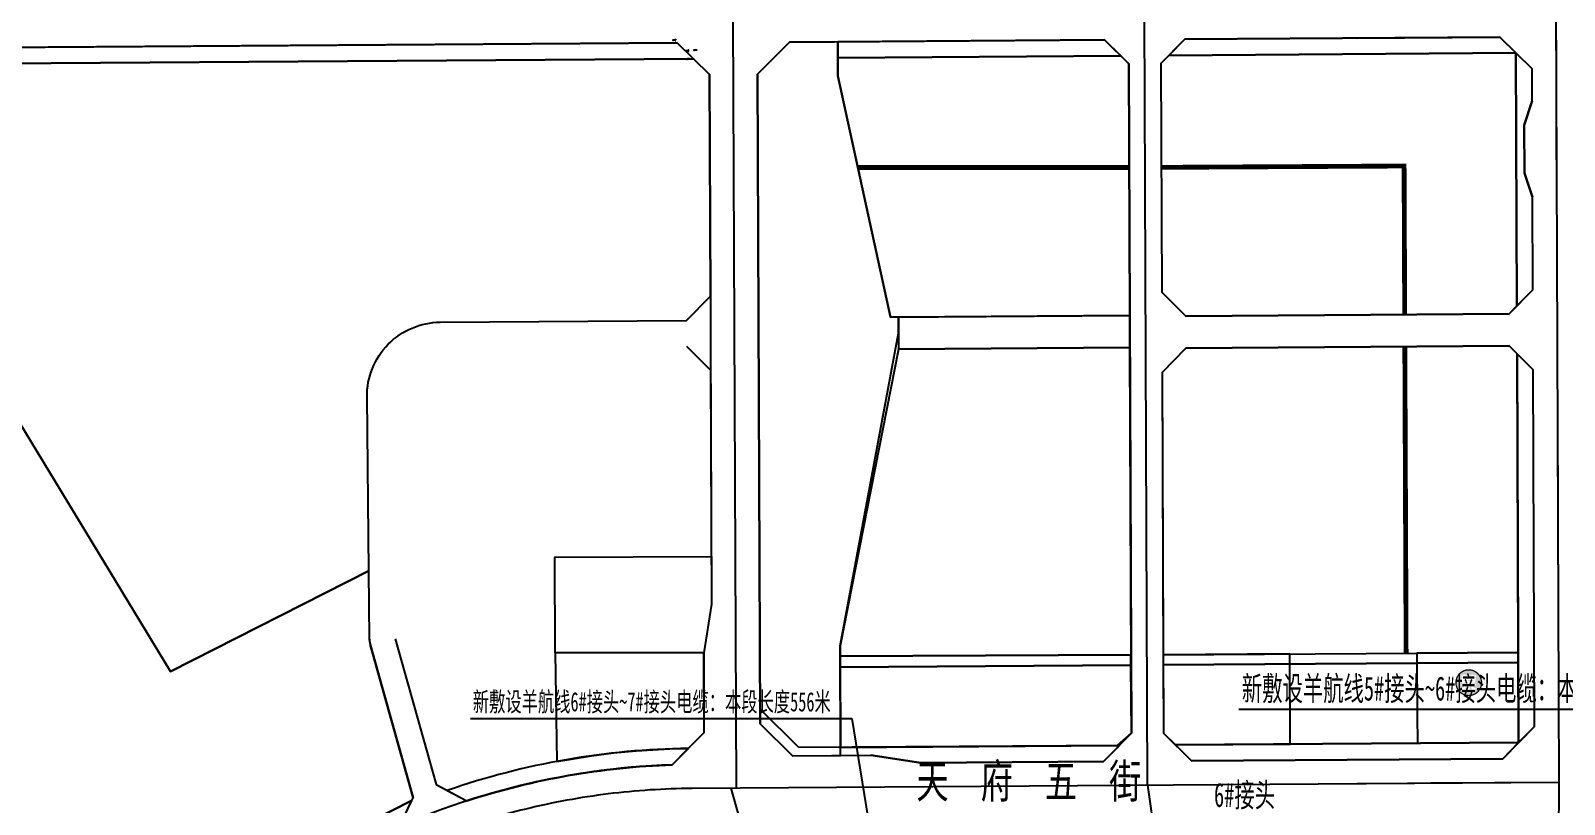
# Model space of a CAD drawing. Header units: inches. Extents: x 14633 to 228805, y -943 to 210487.
# Drawn here: x 215527 to 216483, y 205389 to 205872 of the extents above; entities that cross this region are included whole.
import ezdxf

# ---------------------------------------------------------------- set-up
doc = ezdxf.new("R2010")
doc.units = ezdxf.units.IN
doc.header["$LTSCALE"] = 10
doc.header["$MEASUREMENT"] = 0
doc.linetypes.add('CENTER', pattern=[2, 1.25, -0.25, 0.25, -0.25])
doc.linetypes.add('DASHED', pattern=[0.75, 0.5, -0.25])
for name, color, linetype in [('0符号', 7, 'Continuous'), ('110kV羊航线现状', 7, 'Continuous'), ('1道路中线', 7, 'CENTER'), ('1道路名称', 7, 'Continuous'), ('1道路红线', 7, 'Continuous'), ('80m线', 7, 'DASHED'), ('B-C2', 220, 'Continuous'), ('B-G12', 102, 'Continuous'), ('B-R21', 51, 'Continuous'), ('B-R22', 21, 'Continuous'), ('Error_Layer', 7, 'Continuous'), ('LU_社区配套', 31, 'Continuous'), ('ZDH', 1, 'Continuous')]:
    doc.layers.add(name, color=color, linetype=linetype)
doc.styles.add('GTF_XW', font='', dxfattribs={"width": 0.85})
doc.styles.add('HZ', font='rs.shx', dxfattribs={"width": 0.8, "bigfont": 'hztxt.shx'})
doc.styles.add('宋体', font='', dxfattribs={"width": 0.9})
doc.styles.get('GTF_XW').set_extended_font_data('SimSun')
doc.styles.get('宋体').set_extended_font_data('SimSun')

# ---------------------------------------------------------------- blocks, each defined once
blk = doc.blocks.new('R-农贸市场')
h = blk.add_hatch(color=7)
h.paths.add_polyline_path([(2.718849657875694, -2.933914882519161, 0.009785539440899587), (2.831574044748663, -2.825276699564938, 102.1916069154491)])
h.paths.add_polyline_path([(0.9390161916741135, 2.336235273533816), (0.9390161916741135, 2.516866480719386), (1.661541020416394, 2.5168664807195), (1.661541020416394, 2.33623527353393), (2.3041143312239, 2.33623527353393), (2.3041143312239, 1.767691145999038), (1.661541020416394, 1.767691145999038), (1.661541020416394, 1.587059938813468), (0.9390161916741135, 1.587059938813468), (0.9390161916741135, 1.767691145999038), (-1.015354246726929, 1.767691145999038), (-1.015354246726929, 1.587059938813582), (-1.740840242800004, 1.587059938813582), (-1.740840242800004, 1.767691145999038), (-2.324190206989442, 1.767691145999038), (-2.324190206989442, 2.336235273534044), (-1.740840242800004, 2.336235273534044), (-1.740840242800004, 2.516866480719614), (-1.015354246726929, 2.5168664807195), (-1.015354246726929, 2.336235273533816)], flags=16)
h.paths.add_polyline_path([(1.383191291310709, 1.427156902944375), (1.575667167819915, 1.495263751555399), (1.60527884112912, 1.530797759526308), (2.3041143312239, 1.530797759526308), (2.265619155922195, 1.287982038391533), (2.188628805318444, 1.104389663875168), (2.114599622045603, 1.018515811278689), (1.951735418845487, 0.926719624020393), (1.732609036357985, 0.8882244487185744), (-2.262005693040237, 0.8852632813876653), (-2.262005693040237, 1.427156902944375)], flags=16)
h.paths.add_polyline_path([(0.09508350236455954, 0.698709739540277), (0.09508350236455954, 0.5802630463039122), (0.213530195601038, 0.4973503610384569), (0.515569263353882, 0.4973503610384569), (0.515569263353882, 0.01764125343095202), (-0.1891885614031708, 0.01764125343083833), (-0.4260819478757867, 0.05021409407083866), (-0.5682179797593108, 0.1449714486599305), (-0.6126354897230613, 0.295990982536523), (-0.6126354897230613, 0.698709739540277)], flags=16)
h.paths.add_polyline_path([(-1.415111836399774, 0.698709739540277), (-1.415111836399774, 0.5802630463039122), (-1.296665143163409, 0.4973503610384569), (-1.015354246726929, 0.4973503610384569), (-1.015354246726929, 0.01764125343095202), (-1.699383900167732, 0.01764125343095202), (-1.936277286640006, 0.05021409407083866), (-2.078413318523758, 0.1449714486600442), (-2.122830828487508, 0.295990982536523), (-2.122830828487508, 0.698709739540277)], flags=16)
h.paths.add_polyline_path([(0.9182880203577497, 0.4973503610384569), (1.217365920779798, 0.4973503610384569), (1.321006777361617, 0.5802630463039122), (1.321006777361617, 0.698709739540277), (2.025764602118329, 0.698709739540277), (2.025764602118329, 0.295990982536523), (1.978385924823783, 0.1420102813292488), (1.833288725609123, 0.04725292674004322), (1.605278841129461, 0.01764125343083833), (0.9182880203577497, 0.01764125343095202)], flags=16)
h.paths.add_polyline_path([(0.3527050601538804, -0.08599960315098087), (0.3527050601537667, -0.3258541569547333), (2.286347327238445, -0.3258541569547333), (2.286347327238445, -0.8884759498276935), (0.3527050601537667, -0.8884759498276935), (0.3527050601538804, -2.117360392155661), (-0.3698197685883997, -2.117360392155661), (-0.3698197685883997, -0.8884759498276935), (-2.303462035672965, -0.8884759498276935), (-2.303462035672965, -0.3258541569547333), (-0.3698197685883997, -0.3258541569547333), (-0.3698197685883997, -0.08599960315098087)], flags=16)
h.paths.add_polyline_path([(-0.7162763463048805, -1.110563499645991), (-0.9768590714251104, -1.830127161057476), (-1.08049992800693, -1.972263192941114), (-1.252247633199886, -2.055175878206569), (-1.477296350348411, -2.081826384184751), (-2.1850153424366, -2.081826384184751), (-2.1850153424366, -1.554738599282587), (-1.740840242800004, -1.554738599282587), (-1.628315884225458, -1.483670583340995), (-1.477296350348979, -1.110563499645991)], flags=16)
h.paths.add_polyline_path([(0.6754722992230882, -1.110563499645991), (1.439453470598096, -1.110563499645991), (1.543094327179915, -1.394835563413494), (1.667463355078212, -1.531049260635427), (1.70299736304969, -1.534010427966336), (2.126444291369353, -1.534010427966223), (2.126444291369353, -2.081826384184751), (1.341734948677868, -2.081826384184751), (1.131492068183206, -2.046292376213728), (0.9804725343069549, -1.936729184970091), (0.8975598490413859, -1.776826149100657)], flags=16)
at = {"color": 7, "const_width": 0.4}
blk.add_lwpolyline([(2.831574044748663, -2.825276699564938, 102.191606915449), (2.718849657875694, -2.933914882519161, 0.009785539440899585)], format="xyb", close=True, dxfattribs=at)

msp = doc.modelspace()

# ---------------------------------------------------------------- linework, layer by layer
at = {"layer": '110kV羊航线现状', "color": 0}
for p, q in [((215801.0209019824, 205443.0329118159), (216038.7763333192, 205443.0329118159)), ((216038.7763333192, 205443.0329118159), (216050.2202294959, 205372.5258006164, 0.107)), ((216280.0650066007, 205448.6991789026), (216577.2592957717, 205448.6991789026))]:
    msp.add_line(p, q, dxfattribs=at)
at = {"layer": '1道路中线', "color": 8, "ltscale": 50}
for p, q in [((217378.8036152917, 205609.6399382306), (216478.8166302185, 205604.26192995)), ((216479.614347979, 205403.1148500783), (216474.6462348838, 204892.5280056383)), ((216479.614347979, 205403.1148500783), (216474.6462348838, 204892.5280056383)), ((216479.614347979, 205403.1148500783), (216474.6462348838, 204892.5280056383)), ((216479.614347979, 205403.1148500783), (216474.6462348838, 204892.5280056383)), ((216479.614347979, 205403.1148500783), (216474.6462348838, 204892.5280056383)), ((216479.614347979, 205403.1148500783), (216474.6462348838, 204892.5280056383)), ((216479.614347979, 205403.1148500783), (216479.614347979, 205403.1148500783)), ((216479.614347979, 205403.1148500783), (216479.614347979, 205403.1148500783)), ((215963.32968747, 205399.4918935303), (216248.6729381853, 204382.1754369397))]:
    msp.add_line(p, q, dxfattribs=at)
for points in [[(215966.8286101196, 205399.5164467384), (215964.9250423296, 205879.5071417603), (215962.9472618689, 206378.2107986133), (215960.9600544647, 206879.2914893473)], [(216223.2214790493, 205401.3156484084), (216221.3179070397, 205881.3074074183), (216220.2480328859, 206151.0795906544), (216219.339163986, 206380.2537851659), (216217.3539825957, 206880.8236100241)], [(216473.7478950035, 206882.3557336321), (216475.7310659882, 206382.2968322065), (216475.7310661031, 206382.2967717186), (216479.614347979, 205403.1148500786)], [(216477.3904295082, 205963.8829919236), (216479.614347979, 205403.1148500786)], [(216477.3904295082, 205963.8829919236), (216479.614347979, 205403.1148500786)], [(216477.3904295082, 205963.8829919236), (216479.614347979, 205403.1148500786)], [(216477.3904295082, 205963.8829919236), (216479.614347979, 205403.1148500786)], [(216477.3904295082, 205963.8829919236), (216479.614347979, 205403.1148500786)], [(216479.614347979, 205403.1148500786), (216479.614347979, 205403.1148500783), (215939.2058464523, 205399.3226077962)], [(216479.614347979, 205403.1148500786), (216479.614347979, 205403.1148500783), (216353.621620634, 205402.2307134547)], [(216479.614347979, 205403.1148500786), (216479.614347979, 205403.1148500783), (216353.621620634, 205402.2307134547)], [(216479.614347979, 205403.1148500786), (216479.614347979, 205403.1148500783), (216353.621620634, 205402.2307134547)], [(216479.614347979, 205403.1148500786), (216479.614347979, 205403.1148500783), (216353.621620634, 205402.2307134547)], [(216479.614347979, 205403.1148500786), (216479.614347979, 205403.1148500783), (216399.781046031, 205402.5546308695)], [(217379.5976625531, 205409.4303591221), (216479.614347979, 205403.1148500783)], [(216223.2214790493, 205401.3156484084), (216296.7488010758, 204881.735231799)]]:
    msp.add_lwpolyline(points, dxfattribs=at)
msp.add_arc((215942.3635817702, 204949.3336871463), 449.9999999999994, 90.40205864823078, 117.0409605240907, dxfattribs=at)
at = {"layer": '1道路红线', "color": 8}
for p, q in [((215346.4067494517, 205860.1638885479), (215929.9853739952, 205864.2614245517)), ((215346.4067494517, 205860.1638885479), (215929.9853739952, 205864.2614245517)), ((215929.9853739952, 205864.2614245517), (215950.0640940139, 205844.4019685332)), ((215929.9853739952, 205864.2614245517), (215950.0640940139, 205844.4019685332)), ((215980.0635820419, 205844.6126565334), (215999.9837100604, 205864.7529445522)), ((215999.9837100604, 205864.7529445522), (216196.3779502433, 205866.1318885535)), ((216196.3779502433, 205866.1318885535), (216211.4370222573, 205851.2372965396)), ((216231.436638276, 205851.3778405397), (216246.3767982899, 205866.4829925538)), ((216246.3767982899, 205866.4829925538), (216442.7710384728, 205867.8619365551)), ((216353.621620634, 205867.235991238), (216442.7710384728, 205867.8619365551)), ((216442.7710384728, 205867.8619365551), (216462.8498864915, 205848.0026085366)), ((216442.7710384728, 205867.8619365551), (216462.8498864915, 205848.0026085366)), ((216211.4370222573, 205851.2372965396), (216213.0928302589, 205433.7453281508)), ((215950.0640940139, 205844.4019685332), (215951.3731209296, 205514.3314964071)), ((215950.0640940139, 205844.4019685332), (215950.6122253816, 205706.1909224815)), ((215981.6697367924, 205439.6214252758), (215980.0635820419, 205844.6126565334)), ((216462.9292464915, 205828.002736518), (216462.8498864915, 205848.0026085366)), ((216462.9292464915, 205828.002736518), (216462.8498864915, 205848.0026085366)), ((216462.9292464915, 205828.002736518), (216457.988702487, 205812.982960504)), ((216462.9292464915, 205828.002736518), (216457.988702487, 205812.982960504)), ((216457.988702487, 205812.982960504), (216458.1077424871, 205782.983216476)), ((216457.988702487, 205812.982960504), (216458.1077424871, 205782.983216476)), ((216458.1077424871, 205782.983216476), (216463.1671984918, 205768.0032484621)), ((216458.1077424871, 205782.983216476), (216463.1671984918, 205768.0032484621)), ((215935.7176512524, 205691.1318040928), (215950.6122253816, 205706.1909224815)), ((215935.6894663101, 205675.1312118978), (215950.7946562581, 205660.1910696126)), ((215950.7946562581, 205660.1910696126), (215951.3731209296, 205514.3314964071)), ((215738.1487687436, 205492.4605236054), (215738.1487687436, 205492.4605236054)), ((215738.7058003778, 205488.4376806272), (215765.3239866946, 205393.5375247033)), ((215754.1478903862, 205492.6281740273), (215779.6239481258, 205401.799977732)), ((215946.690456544, 205434.3126535733), (215926.7712202658, 205414.0721923971)), ((215946.690456544, 205434.3126535733), (215926.7712202658, 205414.0721923971)), ((216213.0928302589, 205433.7453281508), (216195.6625582426, 205416.1226721344)), ((216195.6626221099, 205416.1226272435), (216213.0927895377, 205433.7452904439)), ((216233.0923902321, 205433.8856348892), (216250.6613610771, 205416.5085733247)), ((216233.0924462775, 205433.8856161509), (216250.6613422939, 205416.5085921347)), ((216464.475870493, 205438.0093921548), (216444.5556144745, 205417.869232136)), ((216464.475843764, 205438.0093863428), (216444.5556524179, 205417.8691998282)), ((216464.475843764, 205438.0093863428), (216444.555652418, 205417.8691998282)), ((216195.6625582426, 205416.1226721344), (216081.7482691838, 205415.3232862801)), ((216444.5556144745, 205417.869232136), (216250.6613422939, 205416.5085921347)), ((216444.555652418, 205417.8691998282), (216353.621620634, 205417.2310827755)), ((215779.6239481258, 205401.799977732), (215798.7008648361, 205391.5847739319))]:
    msp.add_line(p, q, dxfattribs=at)
for points in [[(216353.621620634, 205867.235991238), (216442.7710384728, 205867.8619365551)], [(216353.621620634, 205867.235991238), (216442.7710384728, 205867.8619365551)], [(216353.621620634, 205867.235991238), (216442.7710384728, 205867.8619365551)], [(216399.781046031, 205867.5600906754), (216442.7710384728, 205867.8619365551)], [(216442.7710384728, 205867.8619365551), (216462.8498864915, 205848.0026085366)], [(216442.7710384728, 205867.8619365551), (216462.8498864915, 205848.0026085366)], [(216442.7710384728, 205867.8619365551), (216462.8498864915, 205848.0026085366)], [(216442.7710384728, 205867.8619365551), (216462.8498864915, 205848.0026085366)], [(216231.436638276, 205851.3778405397), (216232.0023427328, 205708.7373921699)], [(216462.9292464915, 205828.002736518), (216462.8498864915, 205848.0026085366)], [(216462.9292464915, 205828.002736518), (216462.8498864915, 205848.0026085366)], [(216462.9292464915, 205828.002736518), (216462.8498864915, 205848.0026085366)], [(216462.9292464915, 205828.002736518), (216462.8498864915, 205848.0026085366)], [(216462.9292464915, 205828.002736518), (216457.988702487, 205812.982960504)], [(216462.9292464915, 205828.002736518), (216457.988702487, 205812.982960504)], [(216462.9292464915, 205828.002736518), (216457.988702487, 205812.982960504)], [(216462.9292464915, 205828.002736518), (216457.988702487, 205812.982960504)], [(216457.988702487, 205812.982960504), (216458.1077424871, 205782.983216476)], [(216457.988702487, 205812.982960504), (216458.1077424871, 205782.983216476)], [(216457.988702487, 205812.982960504), (216458.1077424871, 205782.983216476)], [(216457.988702487, 205812.982960504), (216458.1077424871, 205782.983216476)], [(216458.1077424871, 205782.983216476), (216463.1671984918, 205768.0032484621)], [(216458.1077424871, 205782.983216476), (216463.1671984918, 205768.0032484621)], [(216458.1077424871, 205782.983216476), (216463.1671984918, 205768.0032484621)], [(216463.3961528258, 205710.2702767663), (216463.1671984918, 205768.0032484621)], [(216463.3961528258, 205710.2702767663), (216463.1671984918, 205768.0032484621)], [(216463.3961528258, 205710.2702767663), (216463.1671984918, 205768.0032484621)], [(216463.3961528258, 205710.2702767663), (216448.5015786874, 205695.2111606988), (216247.1075518684, 205693.7972335923), (216232.0023619312, 205708.7373731812)], [(216232.2006653493, 205658.7375331695), (216247.0952394679, 205673.7966542543), (216448.5941889287, 205675.2113179913), (216463.5944395199, 205660.2704366372)], [(216464.475870493, 205438.0093921548), (216463.5944395199, 205660.2704366372)], [(216464.475870493, 205438.0093921548), (216463.5944395199, 205660.2704366372)], [(216464.475870493, 205438.0093921548), (216463.5944395199, 205660.2704366372)], [(216232.2006396262, 205658.7375071621), (216233.0923902321, 205433.8856348892)], [(215951.3731209296, 205514.3314964071), (215946.494084313, 205483.828538511)], [(215946.690456544, 205434.3126535733), (215946.494084313, 205483.828538511)], [(215946.690456544, 205434.3126535733), (215946.494084313, 205483.828538511)], [(216001.7485016172, 205419.7619846986), (215981.6696777943, 205439.6214836295)], [(216464.475843764, 205438.0093863428), (216444.555652418, 205417.8691998282)], [(216464.475843764, 205438.0093863428), (216444.555652418, 205417.8691998282)], [(216464.475843764, 205438.0093863428), (216444.555652418, 205417.8691998282)], [(216001.7485016172, 205419.7619846986), (216050.6154619505, 205420.1049018671)], [(216081.7485016172, 205415.3232505812), (216050.6154619505, 205420.1049018671)], [(216444.555652418, 205417.8691998282), (216353.621620634, 205417.2310827755)], [(216444.555652418, 205417.8691998282), (216353.621620634, 205417.2310827755)], [(216444.555652418, 205417.8691998282), (216353.621620634, 205417.2310827755)]]:
    msp.add_lwpolyline(points, dxfattribs=at)
msp.add_lwpolyline([(215926.7712202658, 205414.0721923971, 0.1100448968967663), (215730.9618590569, 205363.5006964962)], format="xyb", dxfattribs=at)
for centre, radius, start, end in [((215749.3987224548, 205491.9682859404), 11.26071740268677, 177.4946418379887, 198.2722686318349), ((215942.3635817702, 204949.3336871463), 464.9999999999945, 91.92160001940391, 107.9960892838407)]:
    msp.add_arc(centre, radius, start, end, dxfattribs=at)
at = {"layer": '80m线', "color": 8, "ltscale": 150, "const_width": 3, "flags": 128}
for points in [[(216211.693849285, 205786.4814666161), (216042.5453501948, 205786.5016231193)], [(216231.6935785267, 205786.5934230847), (216231.6935785267, 205786.5934230847), (216383.0894240033, 205787.4409217692), (216383.4744774586, 205694.9404710985)], [(216383.5585050758, 205674.7547219455), (216384.3537204057, 205483.7220863667), (216384.3537204057, 205483.7220863667)]]:
    msp.add_lwpolyline(points, dxfattribs=at)
at = {"layer": 'B-C2', "color": 8}
msp.add_lwpolyline([(215447.7428087824, 205746.0472584657), (215447.0068069516, 205850.8699947861), (215346.446429155, 205850.1639206579), (215346.4662694518, 205845.1638245339), (215260.6611389101, 205844.5614569092), (215256.5900698715, 205835.555993733), (215259.5769424195, 205786.2350730373), (215551.5785233536, 205305.1702100361), (215579.2790872639, 205297.3051796054), (215726.41558545, 205372.4075139014), (215764.5274433165, 205391.8608074446), (215765.3239866946, 205393.5375247033), (215738.7058003778, 205488.4376806272), (215738.1487687436, 205492.4605236054), (215737.7035437662, 205534.9489855627), (215613.9686167396, 205472.1945953631)], close=True, dxfattribs=at)
at = {"layer": 'B-G12', "color": 8}
for points in [[(215764.5274433165, 205391.8608074447), (215726.41558545, 205372.4075139014), (215579.2790872639, 205297.3051796054), (215551.5785233536, 205305.1702100361), (215259.5769424195, 205786.2350730373), (215256.5900698715, 205835.555993733), (215260.6611296843, 205844.5614365012), (215274.266544095, 205874.6576123781), (215257.7527089299, 205874.5417729732), (215241.3931751833, 205838.3534456969), (215243.5322264204, 205803.0322276893), (215269.476360502, 205760.2899546244), (215280.7686541473, 205732.0500760875), (215545.0682597559, 205296.6234011186), (215573.2596335947, 205288.6190148597), (215617.7937206216, 205311.3503828934), (215646.7873096411, 205320.535795011), (215730.9618590567, 205363.5006964961, -0.01540461567437847), (215756.8651708819, 205375.7317869989)], [(215926.7712202658, 205414.0721923971), (215936.8382332993, 205424.3015497689, 0.08079548667264357), (215786.5957294214, 205398.0667661305), (215798.7008648361, 205391.5847739319, -0.0702534293837518)]]:
    msp.add_lwpolyline(points, format="xyb", close=True, dxfattribs=at)
for points in [[(215929.9853739952, 205864.2614245517), (215446.9365947329, 205860.8697482953), (215447.0068069516, 205850.8699947861), (215940.0247622909, 205854.331668565)], [(215981.6697367924, 205439.6214252758), (216001.7485016172, 205419.7619846986), (216031.7480556643, 205419.9725024403), (216031.4772626454, 205488.2528459736), (216067.969657988, 205683.261553463), (216067.8994527151, 205693.261307021), (216062.9041331617, 205693.2262363794), (216030.0677181377, 205843.6688888447), (216029.9832655183, 205864.9635806024), (215999.9837100604, 205864.7529445522), (215980.0635820419, 205844.6126565334)], [(216206.417360615, 205856.2021318323), (216196.3779502433, 205866.1318885535), (216029.9832655183, 205864.9635806024), (216030.0229243922, 205854.9636125689)], [(216452.810555462, 205857.9321805825), (216442.7710384728, 205867.8619365551), (216246.3767982899, 205866.4829925538), (216236.416613825, 205856.412812563)], [(216462.9292464916, 205828.002736518), (216462.8498864915, 205848.0026085366), (216452.810555462, 205857.9321805825), (216453.4360099468, 205700.20010314), (216463.3961528258, 205710.2702767663), (216463.1671984918, 205768.0032484621), (216458.1077424871, 205782.983216476), (216457.988702487, 205812.982960504)], [(216212.1388755441, 205674.2734758853), (216212.0595541282, 205694.2734118896), (216067.969657988, 205693.2617999112), (216067.969657988, 205673.2613070149)], [(216463.5944395199, 205660.2704366372), (216453.5547034189, 205670.2704366372), (216454.5158276072, 205427.9393734799), (216464.475870493, 205438.0093921548)], [(216005.8491820659, 205424.7908602768), (215981.6335658966, 205448.7419011435), (215981.6697367924, 205439.6214252758), (216001.7485016172, 205419.7619846986), (216050.6154619505, 205420.1049018671), (216081.7482691838, 205415.3232862801), (216195.6625582426, 205416.1226721344), (216205.6226685966, 205426.1927157051)], [(216444.5556144745, 205417.869232136), (216454.5158029776, 205427.939373307), (216240.6219052643, 205426.43838728), (216250.6613422939, 205416.5085921347)]]:
    msp.add_lwpolyline(points, close=True, dxfattribs=at)
at = {"layer": 'B-R21', "color": 8}
msp.add_lwpolyline([(215950.0640940139, 205844.4019685332), (215940.0247622909, 205854.331668565), (215447.0068069516, 205850.8699947861), (215447.7428087824, 205746.0472584657), (215613.9686167396, 205472.1945953631), (215737.7035437662, 205534.9489855627), (215736.5652980032, 205643.5734209654, -0.415226679299), (215782.2398284704, 205690.0542822948), (215935.7176512524, 205691.1318040928), (215950.6122253816, 205706.1909224815)], format="xyb", close=True, dxfattribs=at)
for points in [[(216062.9041331617, 205693.2262363794), (216212.0595541282, 205694.2734118896), (216211.4370222573, 205851.2372965396), (216206.417360615, 205856.2021318323), (216030.0229243922, 205854.9636125689), (216030.0677181377, 205843.6688888447)], [(216236.416613825, 205856.412812563), (216231.436638276, 205851.3778405397), (216232.0023619312, 205708.7373731812), (216247.1075518684, 205693.7972335923), (216448.5015786874, 205695.2111606988), (216453.4360099468, 205700.20010314), (216452.8104845049, 205857.9321800843)], [(216212.1388755441, 205674.2734758853), (216067.969657988, 205673.2613070149), (216031.4772626454, 205488.2528459736), (216031.5026138735, 205481.860544674), (216212.8991480906, 205482.5799452009)], [(216247.0952394679, 205673.7966542543), (216232.2006653493, 205658.7375331695), (216232.8791798674, 205482.6591213483), (216454.275795692, 205484.1902654934), (216453.5547034189, 205670.2704366372), (216448.5941889287, 205675.2113179913)]]:
    msp.add_lwpolyline(points, close=True, dxfattribs=at)
at = {"layer": 'B-R22', "color": 8}
for points in [[(215951.2555525432, 205543.9763053427), (215951.3731209296, 205514.3314964071), (215946.494084313, 205483.828538511), (215853.806346943, 205483.8513824681), (215853.5694338767, 205543.5888918374)], [(215853.806346943, 205483.8513824681), (215854.8176008064, 205416.1963020739), (215876.4672339886, 205419.7406081721), (215890.1561344358, 205421.4558984887), (215904.2984403377, 205422.8060147513), (215918.2871239333, 205423.7231096443), (215925.2517373296, 205424.02536053), (215936.8382332997, 205424.3015497689), (215946.690456544, 205434.3126535733), (215946.7315246225, 205483.8283415791)], [(216212.7694718787, 205482.579430918), (216031.5026138735, 205481.860544674), (216031.7282260935, 205424.972520214), (216204.3689223579, 205426.1840146772), (216213.0928302452, 205433.7453316009)], [(216311.7937542706, 205483.2215032114), (216232.8990060422, 205482.6592626388), (216233.0924464236, 205433.8855793114), (216240.6218841136, 205426.4383871316), (216312.0993165034, 205426.9350770104)], [(216454.2927176849, 205484.1927331681), (216390.9870149567, 205483.7686345982), (216391.3114948869, 205445.1521164909), (216391.4742092307, 205427.4704411107), (216454.5157270023, 205427.9393727739)]]:
    msp.add_lwpolyline(points, close=True, dxfattribs=at)
at = {"layer": 'Error_Layer', "color": 8}
for points in [[(215764.5274433165, 205391.8608074447), (215726.41558545, 205372.4075139014), (215579.2790872639, 205297.3051796054), (215551.5785233536, 205305.1702100361), (215259.5769424195, 205786.2350730373), (215256.5900698715, 205835.555993733), (215260.6611296843, 205844.5614365012), (215274.266544095, 205874.6576123781), (215257.7527089299, 205874.5417729732), (215241.3931751833, 205838.3534456969), (215243.5322264204, 205803.0322276893), (215269.476360502, 205760.2899546244), (215280.7686541473, 205732.0500760875), (215545.0682597559, 205296.6234011186), (215573.2596335947, 205288.6190148597), (215617.7937206216, 205311.3503828934), (215646.7873096411, 205320.535795011), (215730.9618590567, 205363.5006964961, -0.01540461567437847), (215756.8651708819, 205375.7317869989)], [(215950.0640940139, 205844.4019685332), (215940.0247622909, 205854.331668565), (215447.0068069516, 205850.8699947861), (215447.7428087824, 205746.0472584657), (215613.9686167396, 205472.1945953631), (215737.7035437662, 205534.9489855627), (215736.5652980032, 205643.5734209654, -0.415226679299), (215782.2398284704, 205690.0542822948), (215935.7176512524, 205691.1318040928), (215950.6122253816, 205706.1909224815)], [(215926.7712202658, 205414.0721923971), (215936.8382332993, 205424.3015497689, 0.08079548667264357), (215786.5957294214, 205398.0667661305), (215798.7008648361, 205391.5847739319, -0.0702534293837518)]]:
    msp.add_lwpolyline(points, format="xyb", close=True, dxfattribs=at)
for points in [[(215929.9853739952, 205864.2614245517), (215446.9365947329, 205860.8697482953), (215447.0068069516, 205850.8699947861), (215940.0247622909, 205854.331668565)], [(215981.6697367924, 205439.6214252758), (216001.7485016172, 205419.7619846986), (216031.7480556643, 205419.9725024403), (216031.4772626454, 205488.2528459736), (216067.969657988, 205683.261553463), (216067.8994527151, 205693.261307021), (216062.9041331617, 205693.2262363794), (216030.0677181377, 205843.6688888447), (216029.9832655183, 205864.9635806024), (215999.9837100604, 205864.7529445522), (215980.0635820419, 205844.6126565334)], [(216206.417360615, 205856.2021318323), (216196.3779502433, 205866.1318885535), (216029.9832655183, 205864.9635806024), (216030.0229243922, 205854.9636125689)], [(216452.810555462, 205857.9321805825), (216442.7710384728, 205867.8619365551), (216246.3767982899, 205866.4829925538), (216236.416613825, 205856.412812563)], [(215447.7428087824, 205746.0472584657), (215447.0068069516, 205850.8699947861), (215346.446429155, 205850.1639206579), (215346.4662694518, 205845.1638245339), (215260.6611389101, 205844.5614569092), (215256.5900698715, 205835.555993733), (215259.5769424195, 205786.2350730373), (215551.5785233536, 205305.1702100361), (215579.2790872639, 205297.3051796054), (215726.41558545, 205372.4075139014), (215764.5274433165, 205391.8608074446), (215765.3239866946, 205393.5375247033), (215738.7058003778, 205488.4376806272), (215738.1487687436, 205492.4605236054), (215737.7035437662, 205534.9489855627), (215613.9686167396, 205472.1945953631)], [(216062.9041331617, 205693.2262363794), (216212.0595541282, 205694.2734118896), (216211.4370222573, 205851.2372965396), (216206.417360615, 205856.2021318323), (216030.0229243922, 205854.9636125689), (216030.0677181377, 205843.6688888447)], [(216236.416613825, 205856.412812563), (216231.436638276, 205851.3778405397), (216232.0023619312, 205708.7373731812), (216247.1075518684, 205693.7972335923), (216448.5015786874, 205695.2111606988), (216453.4360099468, 205700.20010314), (216452.8104845049, 205857.9321800843)], [(216462.9292464916, 205828.002736518), (216462.8498864915, 205848.0026085366), (216452.810555462, 205857.9321805825), (216453.4360099468, 205700.20010314), (216463.3961528258, 205710.2702767663), (216463.1671984918, 205768.0032484621), (216458.1077424871, 205782.983216476), (216457.988702487, 205812.982960504)], [(216212.1388755441, 205674.2734758853), (216212.0595541282, 205694.2734118896), (216067.969657988, 205693.2617999112), (216067.969657988, 205673.2613070149)], [(216212.1388755441, 205674.2734758853), (216067.969657988, 205673.2613070149), (216031.4772626454, 205488.2528459736), (216031.5299317264, 205474.9723597905), (216212.9242718923, 205476.2452823604)], [(216247.0952394679, 205673.7966542543), (216232.2006653493, 205658.7375331695), (216232.9238879045, 205476.3855980553), (216454.3174403102, 205477.9392124042), (216453.5547034189, 205670.2704366372), (216448.5941889287, 205675.2113179913)], [(216463.5944395199, 205660.2704366372), (216453.5547034189, 205670.2704366372), (216454.5158276072, 205427.9393734799), (216464.475870493, 205438.0093921548)], [(215951.2555525432, 205543.9763053427), (215951.3731209296, 205514.3314964071), (215946.494084313, 205483.828538511), (215853.806346943, 205483.8513824681), (215853.5694338767, 205543.5888918374)], [(215853.806346943, 205483.8513824681), (215854.8176008064, 205416.1963020739), (215876.4672339886, 205419.7406081721), (215890.1561344358, 205421.4558984887), (215904.2984403377, 205422.8060147513), (215918.2871239333, 205423.7231096443), (215925.2517373296, 205424.02536053), (215936.8382332997, 205424.3015497689), (215946.690456544, 205434.3126535733), (215946.7315246225, 205483.8283415791)], [(216212.7945960878, 205476.2443723692), (216031.5299317264, 205474.9723597905), (216031.7282260935, 205424.972520214), (216204.3689223579, 205426.1840146772), (216213.0928302452, 205433.7453316009)], [(216454.5157270023, 205427.9393727739), (216454.3174403102, 205477.9392124042), (216232.9238879045, 205476.3855980553), (216233.0924462775, 205433.8856161509), (216240.6219052643, 205426.43838728)], [(216005.8491820659, 205424.7908602768), (215981.6335658966, 205448.7419011435), (215981.6697367924, 205439.6214252758), (216001.7485016172, 205419.7619846986), (216050.6154619505, 205420.1049018671), (216081.7482691838, 205415.3232862801), (216195.6625582426, 205416.1226721344), (216205.6226685966, 205426.1927157051)], [(216444.5556144745, 205417.869232136), (216454.5158029776, 205427.939373307), (216240.6219052643, 205426.43838728), (216250.6613422939, 205416.5085921347)]]:
    msp.add_lwpolyline(points, close=True, dxfattribs=at)
at = {"layer": 'LU_社区配套', "color": 8}
msp.add_point((216204.3776942508, 205424.9340001426), dxfattribs=at)
at = {"layer": 'ZDH', "color": 8, "linetype": 'Continuous'}
for p in [(215927.4391, 205865.907, 484.9901), (215935.56, 205859.2435, 485.0073), (215935.9029, 205854.15, 485.0473), (215940.6107, 205859.6314, 485.0075)]:
    msp.add_point(p, dxfattribs=at)

# ---------------------------------------------------------------- block references
at = {"layer": '0符号', "color": 8, "xscale": 2.000000000000012, "yscale": 2, "zscale": 2, "rotation": 359.9999938593331}
msp.add_blockref('R-农贸市场', (216423.4064487091, 205465.278658719), dxfattribs=at)

# ---------------------------------------------------------------- texts
at = {"color": 0, "style": 'GTF_XW', "width": 0.62}
for s, height, p in [('新敷设羊航线5#接头~6#接头电缆：本段长度556米', 15, (216281.9285175729, 205454.1501220773, -0.13375)), ('新敷设羊航线6#接头~7#接头电缆：本段长度556米', 12, (215802.5117107602, 205447.3936663556, -0.107)), ('6#接头', 15, (216264.6192161957, 205387.811138106, -0.13375))]:
    msp.add_text(s, height=height, dxfattribs=at).set_placement(p)
at = {"layer": '1道路名称', "color": 8, "linetype": 'Continuous', "style": '宋体', "width": 0.7}
msp.add_text('天  府  五  街', height=21, dxfattribs=at).set_placement((216079.0540331568, 205393.4021159196, 731.8779000000001))
at = {"layer": 'ZDH', "color": 8, "linetype": 'Continuous', "style": 'HZ', "width": 0.8}
for s, p in [('42', (215927.6891, 205865.532, 484.9901)), ('40', (215935.81, 205858.8685, 485.0073)), ('39', (215936.1529, 205853.775, 485.0473)), ('41', (215940.8607, 205859.2564, 485.0075))]:
    msp.add_text(s, height=1, dxfattribs=at).set_placement(p)

doc.saveas('drawing.dxf')
